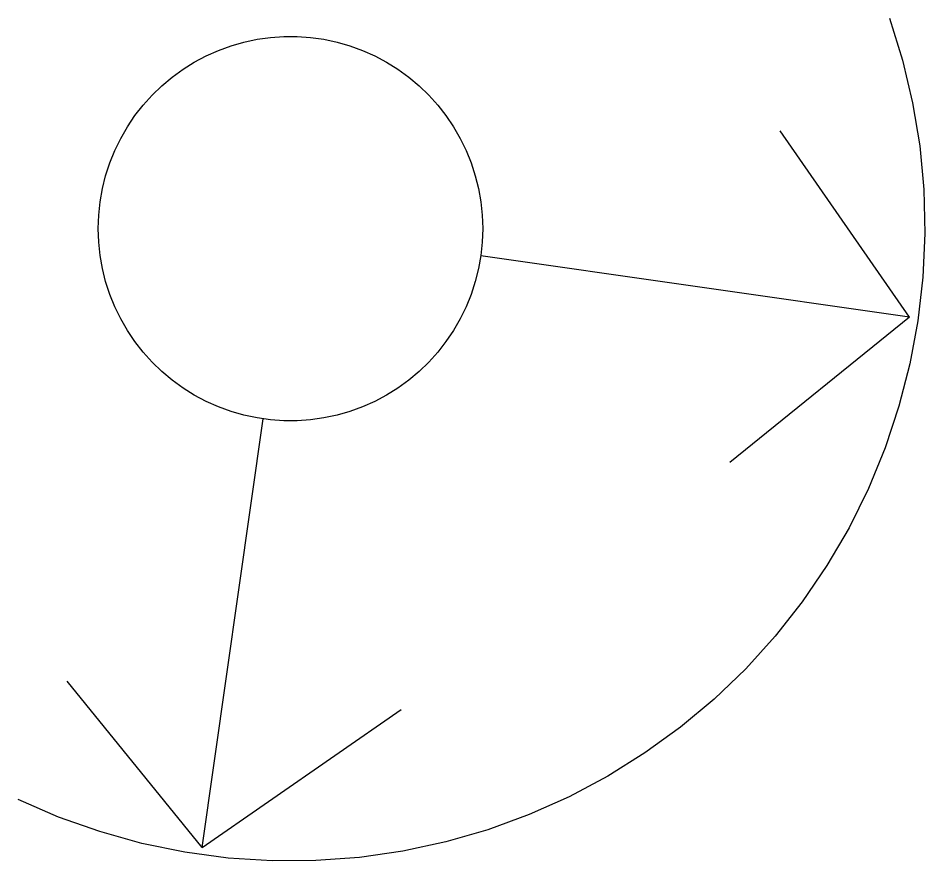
# Model space of a CAD drawing. Header units: inches. Extents: x 1390672 to 1398270, y 354915 to 360781.
# Drawn here: x 1394368.94 to 1394379.44, y 358696.86 to 358706.62 of the extents above; entities that cross this region are included whole.
import ezdxf

# ---------------------------------------------------------------- set-up
doc = ezdxf.new("R2010")
doc.units = ezdxf.units.IN
doc.header["$MEASUREMENT"] = 0

msp = doc.modelspace()

# ---------------------------------------------------------------- linework, layer by layer
for points in [[(1394379.036, 358706.624), (1394379.186, 358706.139), (1394379.303, 358705.645), (1394379.385, 358705.144), (1394379.432, 358704.639), (1394379.445, 358704.131), (1394379.422, 358703.624), (1394379.364, 358703.119), (1394379.272, 358702.62), (1394379.145, 358702.128), (1394378.985, 358701.646), (1394378.792, 358701.177), (1394378.567, 358700.722), (1394378.31, 358700.283), (1394378.025, 358699.864), (1394377.711, 358699.465), (1394377.37, 358699.088), (1394377.004, 358698.737), (1394376.614, 358698.411), (1394376.203, 358698.113), (1394375.772, 358697.844), (1394375.324, 358697.605), (1394374.861, 358697.398), (1394374.384, 358697.224), (1394373.896, 358697.083), (1394373.4, 358696.976), (1394372.897, 358696.903), (1394372.391, 358696.865), (1394371.883, 358696.863), (1394371.376, 358696.895), (1394370.873, 358696.962), (1394370.376, 358697.064), (1394369.887, 358697.201), (1394369.408, 358697.37), (1394368.942, 358697.572)], [(1394374.324, 358704.186), (1394374.318, 358704.03), (1394374.302, 358703.876), (1394374.275, 358703.723), (1394374.237, 358703.572), (1394374.189, 358703.424), (1394374.131, 358703.28), (1394374.063, 358703.14), (1394373.985, 358703.006), (1394373.898, 358702.877), (1394373.803, 358702.754), (1394373.699, 358702.639), (1394373.587, 358702.531), (1394373.468, 358702.431), (1394373.342, 358702.339), (1394373.21, 358702.257), (1394373.073, 358702.184), (1394372.931, 358702.121), (1394372.785, 358702.068), (1394372.636, 358702.025), (1394372.484, 358701.993), (1394372.33, 358701.971), (1394372.175, 358701.96), (1394372.019, 358701.96), (1394371.864, 358701.971), (1394371.71, 358701.993), (1394371.558, 358702.025), (1394371.409, 358702.068), (1394371.263, 358702.121), (1394371.121, 358702.184), (1394370.983, 358702.257), (1394370.852, 358702.339), (1394370.726, 358702.431), (1394370.607, 358702.531), (1394370.495, 358702.639), (1394370.391, 358702.754), (1394370.295, 358702.877), (1394370.208, 358703.006), (1394370.131, 358703.14), (1394370.063, 358703.28), (1394370.004, 358703.424), (1394369.956, 358703.572), (1394369.919, 358703.723), (1394369.892, 358703.876), (1394369.875, 358704.03), (1394369.87, 358704.186), (1394369.875, 358704.341), (1394369.892, 358704.496), (1394369.919, 358704.649), (1394369.956, 358704.799), (1394370.004, 358704.947), (1394370.063, 358705.091), (1394370.131, 358705.231), (1394370.208, 358705.366), (1394370.295, 358705.495), (1394370.391, 358705.617), (1394370.495, 358705.733), (1394370.607, 358705.841), (1394370.726, 358705.94), (1394370.852, 358706.032), (1394370.983, 358706.114), (1394371.121, 358706.187), (1394371.263, 358706.25), (1394371.409, 358706.303), (1394371.558, 358706.346), (1394371.71, 358706.379), (1394371.864, 358706.4), (1394372.019, 358706.411), (1394372.175, 358706.411), (1394372.33, 358706.4), (1394372.484, 358706.379), (1394372.636, 358706.346), (1394372.785, 358706.303), (1394372.931, 358706.25), (1394373.073, 358706.187), (1394373.21, 358706.114), (1394373.342, 358706.032), (1394373.468, 358705.94), (1394373.587, 358705.841), (1394373.699, 358705.733), (1394373.803, 358705.617), (1394373.898, 358705.495), (1394373.985, 358705.366), (1394374.063, 358705.231), (1394374.131, 358705.091), (1394374.189, 358704.947), (1394374.237, 358704.799), (1394374.275, 358704.649), (1394374.302, 358704.496), (1394374.318, 358704.341), (1394374.324, 358704.186)], [(1394379.265, 358703.161), (1394377.77, 358705.318)], [(1394379.265, 358703.161), (1394374.302, 358703.871)], [(1394379.265, 358703.161), (1394377.187, 358701.478)], [(1394371.073, 358697.017), (1394371.782, 358701.981)], [(1394371.073, 358697.017), (1394369.511, 358698.945)], [(1394371.073, 358697.017), (1394373.38, 358698.617)]]:
    msp.add_lwpolyline(points)

doc.saveas('drawing.dxf')
